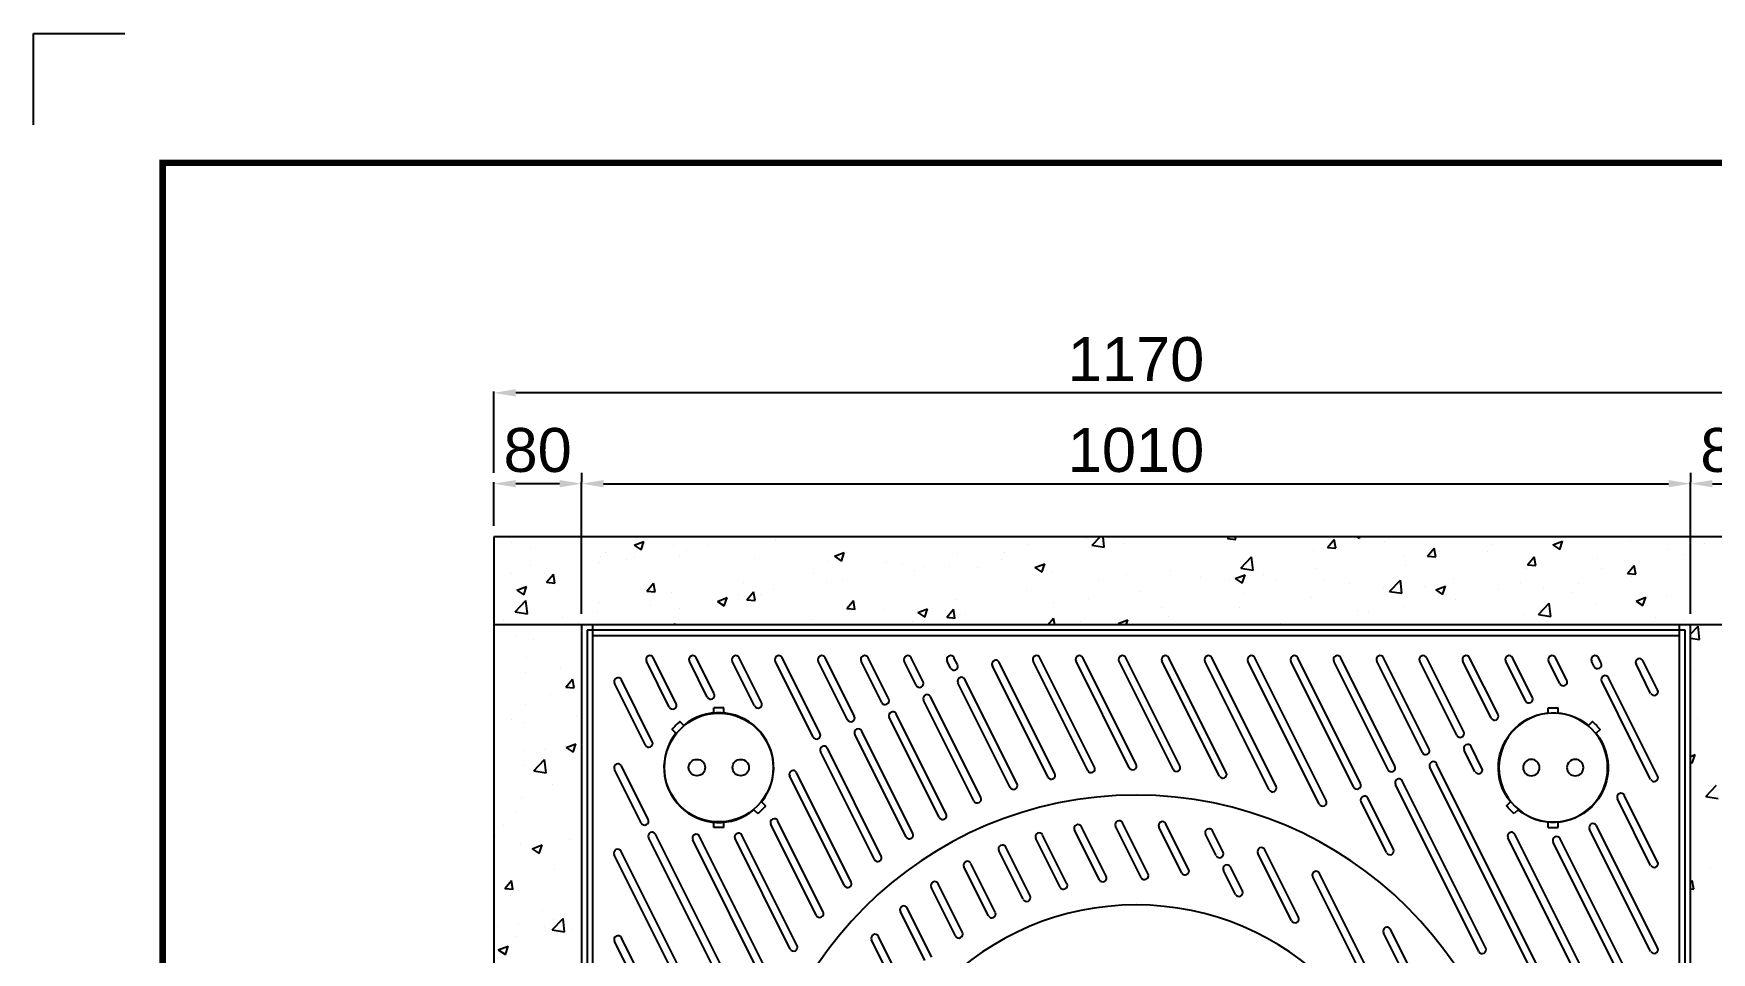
# Model space of a CAD drawing. Header units: millimetres. Extents: x 13624 to 18563, y -11589 to -8096.
# Drawn here: x 13624 to 15152, y -8932 to -8096 of the extents above; entities that cross this region are included whole.
import ezdxf

# ---------------------------------------------------------------- set-up
doc = ezdxf.new("R2010")
doc.units = ezdxf.units.MM
for name, color, linetype in [('LAYOUT', 7, 'Continuous'), ('받침틀', 251, 'Continuous'), ('압연강', 40, 'Continuous')]:
    doc.layers.add(name, color=color, linetype=linetype)
doc.styles.get("Standard").update_dxf_attribs({"font": 'arial.ttf'})
doc.dimstyles.new('ISO-25', dxfattribs={"dimtxt": 40, "dimasz": 20, "dimexe": 1.25, "dimexo": 10, "dimgap": 10, "dimtad": 1, "dimdec": 0, "dimtxsty": 'Standard', "dimcen": 2.5, "dimclrd": 3, "dimclre": 3, "dimclrt": 3, "dimadec": 0, "dimazin": 0, "dimtfac": 1, "dimtdec": 0, "dimtmove": 0, "dimatfit": 3, "dimfxl": 0, "dimarcsym": 0})

# ---------------------------------------------------------------- blocks, each defined once
blk = doc.blocks.new('*D6')
at = {"color": 3, "lineweight": -2, "transparency": 16777216}
for p, q in [((4314.6, -10409.8), (4314.6, -10370.1)), ((4374.6, -10371.4), (4334.6, -10371.4)), ((4394.6, -10489.8), (4394.6, -10370.1))]:
    blk.add_line(p, q, dxfattribs=at)
at = {"color": 3, "transparency": 16777216}
for points in [[(4334.6, -10368.1), (4334.6, -10374.7), (4314.6, -10371.4)], [(4374.6, -10368.1), (4374.6, -10374.7), (4394.6, -10371.4)]]:
    blk.add_solid(points, dxfattribs=at)
at = {"layer": 'Defpoints', "color": 0, "transparency": 16777216}
for p in [(4314.6, -10371.4), (4314.6, -10419.8), (4394.6, -10499.8)]:
    blk.add_point(p, dxfattribs=at)
at = {"color": 3, "transparency": 16777216, "insert": (4354.6, -10341), "char_height": 40, "attachment_point": 5}
blk.add_mtext('80', dxfattribs=at)
blk = doc.blocks.new('*D7')
at = {"color": 3, "lineweight": -2, "transparency": 16777216}
for p, q in [((4394.6, -10361.4), (4394.6, -10370.1)), ((4414.6, -10371.4), (5384.6, -10371.4)), ((5404.6, -10489.8), (5404.6, -10370.1))]:
    blk.add_line(p, q, dxfattribs=at)
at = {"color": 3, "transparency": 16777216}
for points in [[(4414.6, -10368.1), (4414.6, -10374.7), (4394.6, -10371.4)], [(5384.6, -10368.1), (5384.6, -10374.7), (5404.6, -10371.4)]]:
    blk.add_solid(points, dxfattribs=at)
at = {"layer": 'Defpoints', "color": 0, "transparency": 16777216}
for p in [(4394.6, -10371.4), (5404.6, -10371.4), (5404.6, -10499.8)]:
    blk.add_point(p, dxfattribs=at)
at = {"color": 3, "transparency": 16777216, "insert": (4899.6, -10341), "char_height": 40, "attachment_point": 5}
blk.add_mtext('1010', dxfattribs=at)
blk = doc.blocks.new('*D8')
at = {"color": 3, "lineweight": -2, "transparency": 16777216}
for p, q in [((5404.6, -10361.4), (5404.6, -10370.1)), ((5424.6, -10371.4), (5464.6, -10371.4)), ((5484.6, -10409.8), (5484.6, -10370.1))]:
    blk.add_line(p, q, dxfattribs=at)
at = {"color": 3, "transparency": 16777216}
for points in [[(5424.6, -10368.1), (5424.6, -10374.7), (5404.6, -10371.4)], [(5464.6, -10368.1), (5464.6, -10374.7), (5484.6, -10371.4)]]:
    blk.add_solid(points, dxfattribs=at)
at = {"layer": 'Defpoints', "color": 0, "transparency": 16777216}
for p in [(5404.6, -10371.4), (5484.6, -10371.4), (5484.6, -10419.8)]:
    blk.add_point(p, dxfattribs=at)
at = {"color": 3, "transparency": 16777216, "insert": (5444.6, -10341), "char_height": 40, "attachment_point": 5}
blk.add_mtext('80', dxfattribs=at)
blk = doc.blocks.new('*D3')
at = {"color": 3, "lineweight": -2, "transparency": 16777216}
for p, q in [((4314.6, -10361.4), (4314.6, -10287.5)), ((5464.6, -10288.8), (4334.6, -10288.8)), ((5484.6, -10361.4), (5484.6, -10287.5))]:
    blk.add_line(p, q, dxfattribs=at)
at = {"color": 3, "transparency": 16777216}
for points in [[(4334.6, -10285.4), (4334.6, -10292.1), (4314.6, -10288.8)], [(5464.6, -10285.4), (5464.6, -10292.1), (5484.6, -10288.8)]]:
    blk.add_solid(points, dxfattribs=at)
at = {"layer": 'Defpoints', "color": 0, "transparency": 16777216}
for p in [(4314.6, -10288.8), (4314.6, -10371.4), (5484.6, -10371.4)]:
    blk.add_point(p, dxfattribs=at)
at = {"color": 3, "transparency": 16777216, "insert": (4899.6, -10258.3), "char_height": 40, "attachment_point": 5}
blk.add_mtext('1170', dxfattribs=at)
blk = doc.blocks.new('A$C6562381F')
for p, q in [((4.5, 54.5), (-4.5, 54.5)), ((-4.5, 49.3), (-4.5, 54.5)), ((4.5, 49.3), (4.5, 54.5)), ((-4.5, -54.5), (-4.5, -49.3)), ((4.5, -54.5), (-4.5, -54.5)), ((4.5, -54.5), (4.5, -49.3))]:
    blk.add_line(p, q)
for centre, radius in [((0, 0), 49.5), ((-20, 0), 7.5), ((20, 0), 7.5)]:
    blk.add_circle(centre, radius)
blk = doc.blocks.new('AG1010')
for p, q in [((13428.1, -10039.9), (12428.1, -10039.9)), ((12428.1, -10039.9), (12428.1, -10539.9)), ((13428.1, -10539.9), (13428.1, -10039.9))]:
    blk.add_line(p, q)
for points in [[(12583.7, -10206.8, 0.045549), (12590.7, -10199.7), (12587.1, -10196.2, 0.904534), (12516.1, -10126.5), (12512.5, -10123, 0.045549), (12505.5, -10130.2), (12509.1, -10133.7, 0.904534), (12580.1, -10203.3)], [(13272.5, -10206.8, -0.045549), (13265.5, -10199.7), (13269.1, -10196.2, -0.904534), (13340.1, -10126.5), (13343.7, -10123, -0.045549), (13350.7, -10130.2), (13347.1, -10133.7, -0.904534), (13276.1, -10203.3)]]:
    blk.add_lwpolyline(points, format="xyb", close=True)
for radius in [350, 250]:
    blk.add_arc((12928.1, -10539.9), radius, 0, 180)
at = {"layer": '압연강'}
for p, q in [((12503, -10109.8), (12482.2, -10068.1)), ((12509.3, -10106.7), (12488.4, -10064.9)), ((12537.6, -10100.8), (12521.3, -10068.1)), ((12543.9, -10097.6), (12527.5, -10064.9)), ((12580.7, -10108.7), (12560.4, -10068.1)), ((12587, -10105.6), (12566.7, -10064.9)), ((12634, -10137), (12599.5, -10068.1)), ((12640.3, -10133.8), (12605.8, -10064.9)), ((12665.3, -10121.3), (12638.7, -10068.1)), ((12671.6, -10118.2), (12644.9, -10064.9)), ((12696.6, -10105.7), (12677.8, -10068.1)), ((12702.9, -10102.5), (12684.1, -10064.9)), ((12727.9, -10090), (12716.9, -10068.1)), ((12734.2, -10086.9), (12723.2, -10064.9)), ((12759.2, -10074.4), (12756.1, -10068.1)), ((12765.5, -10071.2), (12762.3, -10064.9)), ((12854.2, -10170.5), (12803.5, -10069)), ((12884.1, -10167.5), (12834.3, -10068.1)), ((12890.3, -10164.4), (12840.6, -10064.9)), ((12921.9, -10165), (12873.5, -10068.1)), ((12928.2, -10161.8), (12879.7, -10064.9)), ((12961.8, -10166.4), (12912.6, -10068.1)), ((12968.1, -10163.3), (12918.9, -10064.9)), ((13004, -10172.7), (12951.7, -10068.1)), ((13010.3, -10169.6), (12958, -10064.9)), ((13049.4, -10185.1), (12990.9, -10068.1)), ((13055.6, -10181.9), (12997.1, -10064.9)), ((13095, -10198.1), (13030, -10068.1)), ((13101.3, -10195), (13036.3, -10064.9)), ((13126.3, -10182.4), (13069.1, -10068.1)), ((13132.6, -10179.3), (13075.4, -10064.9)), ((13157.6, -10166.8), (13108.3, -10068.1)), ((13163.9, -10163.6), (13114.5, -10064.9)), ((13188.9, -10151.1), (13147.4, -10068.1)), ((13195.2, -10148), (13153.6, -10064.9)), ((13220.2, -10135.5), (13186.5, -10068.1)), ((13226.5, -10132.3), (13192.8, -10064.9)), ((13251.5, -10119.8), (13225.6, -10068.1)), ((13257.8, -10116.7), (13231.9, -10064.9)), ((13282.8, -10104.2), (13264.8, -10068.1)), ((13289.1, -10101), (13271, -10064.9)), ((13314.1, -10088.5), (13303.9, -10068.1)), ((13320.4, -10085.4), (13310.2, -10064.9)), ((13345.4, -10072.9), (13343, -10068.1)), ((13351.7, -10069.7), (13349.3, -10064.9)), ((13403.1, -10094.2), (13389.7, -10067.5)), ((12487.5, -10141.4), (12459.4, -10085.1)), ((12819.7, -10179.7), (12772.2, -10084.6)), ((12848, -10173.6), (12797.2, -10072.1)), ((13403.1, -10172.5), (13358.4, -10083.1)), ((13396.8, -10097.4), (13383.5, -10070.6)), ((12481.2, -10144.5), (12453.1, -10088.2)), ((12786.8, -10192.1), (12740.9, -10100.3)), ((12813.5, -10182.9), (12765.9, -10087.8)), ((13396.8, -10175.6), (13352.2, -10086.3)), ((12755.2, -10207.2), (12709.6, -10115.9)), ((12780.5, -10195.2), (12734.6, -10103.4)), ((12724.9, -10224.8), (12678.3, -10131.6)), ((12748.9, -10210.3), (12703.3, -10119.1)), ((12718.6, -10227.9), (12672, -10134.7)), ((13243.1, -10165.6), (13233.2, -10145.8)), ((12689.8, -10248.5), (12640.7, -10150.4)), ((12696, -10245.4), (12647, -10147.3)), ((13311.8, -10381.3), (13201.9, -10161.4)), ((13236.8, -10168.7), (13226.9, -10148.9)), ((12477.5, -10215.2), (12453.1, -10166.5)), ((12483.7, -10212.1), (12459.4, -10163.3)), ((12662.5, -10272.2), (12612.6, -10172.5)), ((12668.7, -10269.1), (12618.9, -10169.4)), ((13246.6, -10329.2), (13170.6, -10177.1)), ((13305.6, -10384.4), (13195.6, -10164.5)), ((13162.5, -10239.2), (13139.3, -10192.7)), ((13240.4, -10332.3), (13164.3, -10180.2)), ((13403.1, -10250.8), (13372.8, -10190.2)), ((13156.3, -10242.3), (13133, -10195.8)), ((13396.8, -10253.9), (13366.6, -10193.3)), ((12636.9, -10299.3), (12595.5, -10216.4)), ((12643.2, -10296.1), (12601.7, -10213.3)), ((12894.7, -10267), (12872.1, -10221.9)), ((12900.9, -10263.8), (12878.4, -10218.7)), ((12932.8, -10265), (12909.5, -10218.3)), ((12939, -10261.8), (12915.7, -10215.2)), ((12969.8, -10260.7), (12949, -10219.2)), ((12976, -10257.6), (12955.3, -10216.1)), ((13007.4, -10241.9), (12997.6, -10222.4)), ((13396.8, -10332.2), (13341.2, -10220.9)), ((13403.1, -10329), (13347.4, -10217.7)), ((12572.8, -10405.9), (12484.2, -10228.6)), ((12579.1, -10402.8), (12490.4, -10225.5)), ((12591.6, -10365.3), (12524.3, -10230.6)), ((12597.9, -10362.2), (12530.6, -10227.5)), ((12613.2, -10330.1), (12562.9, -10229.5)), ((12619.4, -10327), (12569.2, -10226.4)), ((12831.6, -10281.7), (12809.4, -10237.4)), ((12858.9, -10273.8), (12836.7, -10229.4)), ((12865.2, -10270.6), (12843, -10226.3)), ((13001.1, -10245), (12991.4, -10225.6)), ((13336.9, -10368.8), (13266.8, -10228.7)), ((13343.1, -10365.6), (13273.1, -10225.5)), ((13368.2, -10353.1), (13308, -10232.8)), ((13374.4, -10350), (13314.3, -10229.6)), ((12557.6, -10453.8), (12452.9, -10244.3)), ((12563.9, -10450.6), (12459.1, -10241.2)), ((12799.9, -10296.6), (12777.6, -10252.1)), ((12825.3, -10284.8), (12803.2, -10240.5)), ((13069.8, -10304.3), (13039.1, -10242.8)), ((13076.1, -10301.1), (13045.4, -10239.7)), ((12793.7, -10299.8), (12771.4, -10255.2)), ((13018.7, -10280.3), (13007.8, -10258.5)), ((13025, -10277.1), (13014.1, -10255.3)), ((13137.9, -10362.1), (13089, -10264.3)), ((13144.2, -10359), (13095.3, -10261.2)), ((12763.7, -10318.1), (12741.5, -10273.8)), ((12769.9, -10314.9), (12747.8, -10270.7)), ((12735.8, -10340.5), (12713.5, -10295.9)), ((12742.1, -10337.4), (12719.7, -10292.7)), ((13217.9, -10428.2), (13159.8, -10312)), ((12531.5, -10479.8), (12453.1, -10323)), ((12537.8, -10476.7), (12459.4, -10319.9)), ((12710.1, -10367.5), (12687.2, -10321.7)), ((12716.4, -10364.4), (12693.5, -10318.6)), ((13211.7, -10431.4), (13153.5, -10315.2))]:
    blk.add_line(p, q, dxfattribs=at)
for centre, start, end in [((12485.3, -10066.5), 26.5651, 206.5651), ((12524.4, -10066.5), 26.5651, 206.5651), ((12563.5, -10066.5), 26.5651, 206.5651), ((12602.7, -10066.5), 26.5651, 206.5651), ((12641.8, -10066.5), 26.5651, 206.5651), ((12680.9, -10066.5), 26.5651, 206.5651), ((12720.1, -10066.5), 26.5651, 206.5651), ((12759.2, -10066.5), 26.5651, 206.5651), ((12800.4, -10070.6), 26.5651, 206.5651), ((12837.5, -10066.5), 26.5651, 206.5651), ((12876.6, -10066.5), 26.5651, 206.5651), ((12915.7, -10066.5), 26.5651, 206.5651), ((12954.9, -10066.5), 26.5651, 206.5651), ((12994, -10066.5), 26.5651, 206.5651), ((13033.1, -10066.5), 26.5651, 206.5651), ((13072.3, -10066.5), 26.5651, 206.5651), ((13111.4, -10066.5), 26.5651, 206.5651), ((13150.5, -10066.5), 26.5651, 206.5651), ((13189.6, -10066.5), 26.5651, 206.5651), ((13228.8, -10066.5), 26.5651, 206.5651), ((13267.9, -10066.5), 26.5651, 206.5651), ((13307, -10066.5), 26.5651, 206.5651), ((13346.2, -10066.5), 26.5651, 206.5651), ((13348.6, -10071.3), 206.5651, 26.5651), ((13386.6, -10069.1), 26.5651, 206.5651), ((12456.2, -10086.6), 26.5651, 206.5651), ((12762.4, -10072.8), 206.5651, 26.5651), ((12769.1, -10086.2), 26.5651, 206.5651), ((13317.3, -10086.9), 206.5651, 26.5651), ((13355.3, -10084.7), 26.5651, 206.5651), ((12540.8, -10099.2), 206.5651, 26.5651), ((12731, -10088.4), 206.5651, 26.5651), ((12737.8, -10101.9), 26.5651, 206.5651), ((13286, -10102.6), 206.5651, 26.5651), ((13400, -10095.8), 206.5651, 26.5651), ((12506.2, -10108.2), 206.5651, 26.5651), ((12583.9, -10107.2), 206.5651, 26.5651), ((12699.7, -10104.1), 206.5651, 26.5651), ((12706.5, -10117.5), 26.5651, 206.5651), ((12668.4, -10119.7), 206.5651, 26.5651), ((12675.1, -10133.2), 26.5651, 206.5651), ((13254.7, -10118.3), 206.5651, 26.5651), ((12484.4, -10142.9), 206.5651, 26.5651), ((12637.1, -10135.4), 206.5651, 26.5651), ((12643.8, -10148.8), 26.5651, 206.5651), ((13223.4, -10133.9), 206.5651, 26.5651), ((13230.1, -10147.3), 26.5651, 206.5651), ((12456.2, -10164.9), 26.5651, 206.5651), ((12925.1, -10163.4), 206.5651, 26.5651), ((13192, -10149.6), 206.5651, 26.5651), ((13198.8, -10163), 26.5651, 206.5651), ((12615.8, -10171), 26.5651, 206.5651), ((12851.1, -10172), 206.5651, 26.5651), ((12887.2, -10166), 206.5651, 26.5651), ((12964.9, -10164.9), 206.5651, 26.5651), ((13007.2, -10171.1), 206.5651, 26.5651), ((13160.7, -10165.2), 206.5651, 26.5651), ((13167.5, -10178.6), 26.5651, 206.5651), ((13240, -10167.1), 206.5651, 26.5651), ((13400, -10174.1), 206.5651, 26.5651), ((12783.6, -10193.6), 206.5651, 26.5651), ((12816.6, -10181.3), 206.5651, 26.5651), ((13052.5, -10183.5), 206.5651, 26.5651), ((13129.4, -10180.9), 206.5651, 26.5651), ((13136.1, -10194.3), 26.5651, 206.5651), ((13369.7, -10191.8), 26.5651, 206.5651), ((12752.1, -10208.7), 206.5651, 26.5651), ((13098.1, -10196.5), 206.5651, 26.5651), ((12480.6, -10213.7), 206.5651, 26.5651), ((12598.6, -10214.9), 26.5651, 206.5651), ((12875.2, -10220.3), 26.5651, 206.5651), ((12912.6, -10216.7), 26.5651, 206.5651), ((12952.2, -10217.6), 26.5651, 206.5651), ((12994.5, -10224), 26.5651, 206.5651), ((13344.3, -10219.3), 26.5651, 206.5651), ((12487.3, -10227.1), 26.5651, 206.5651), ((12527.5, -10229.1), 26.5651, 206.5651), ((12566, -10228), 26.5651, 206.5651), ((12721.7, -10226.3), 206.5651, 26.5651), ((12806.3, -10238.9), 26.5651, 206.5651), ((12839.9, -10227.8), 26.5651, 206.5651), ((13042.2, -10241.2), 26.5651, 206.5651), ((13270, -10227.1), 26.5651, 206.5651), ((13311.1, -10231.2), 26.5651, 206.5651), ((12456, -10242.7), 26.5651, 206.5651), ((12692.9, -10246.9), 206.5651, 26.5651), ((12774.5, -10253.6), 26.5651, 206.5651), ((13004.2, -10243.5), 206.5651, 26.5651), ((13010.9, -10256.9), 26.5651, 206.5651), ((13159.4, -10240.8), 206.5651, 26.5651), ((13400, -10252.3), 206.5651, 26.5651), ((12665.6, -10270.6), 206.5651, 26.5651), ((12744.7, -10272.2), 26.5651, 206.5651), ((12897.8, -10265.4), 206.5651, 26.5651), ((12935.9, -10263.4), 206.5651, 26.5651), ((12972.9, -10259.1), 206.5651, 26.5651), ((13092.1, -10262.8), 26.5651, 206.5651), ((12828.5, -10283.3), 206.5651, 26.5651), ((12862.1, -10272.2), 206.5651, 26.5651), ((13021.8, -10278.7), 206.5651, 26.5651), ((12640, -10297.7), 206.5651, 26.5651), ((12716.6, -10294.3), 26.5651, 206.5651), ((12796.8, -10298.2), 206.5651, 26.5651), ((12766.8, -10316.5), 206.5651, 26.5651), ((13073, -10302.7), 206.5651, 26.5651), ((13156.7, -10313.6), 26.5651, 206.5651), ((12456.2, -10321.4), 26.5651, 206.5651), ((12616.3, -10328.5), 206.5651, 26.5651), ((12690.4, -10320.1), 26.5651, 206.5651), ((13243.5, -10330.7), 206.5651, 26.5651), ((13400, -10330.6), 206.5651, 26.5651)]:
    blk.add_arc(centre, 3.5, start, end, dxfattribs=at)
blk = doc.blocks.new('A$C4E9B7398')
at = {"linetype": 'Continuous'}
for p, q in [((-639.5, 580.7), (-639.5, 580.7)), ((-527.9, 578.4), (-519.1, 581.8)), ((-521.6, 574.1), (-519.1, 581.8)), ((-399.6, 583.9), (-399.6, 583.9)), ((-116.2, 584.7), (-116.2, 584.7)), ((-110.9, 578.3), (-103.6, 585.9)), ((-99.7, 576.5), (-100.7, 585.9)), ((12.4, 584.3), (13.8, 585.9)), ((12.4, 584.3), (20, 583.6)), ((20, 583.6), (19.6, 585.9)), ((103.5, 576.3), (109.6, 583.6)), ((111.1, 575.7), (109.6, 583.6)), ((130.6, 585.9), (132.6, 584.6)), ((132.6, 584.6), (133.1, 585.9)), ((155.8, 582.1), (155.8, 582.1)), ((308.8, 578.7), (317.7, 582.1)), ((311.3, 585.1), (311.3, 585.1)), ((315.1, 574.4), (317.7, 582.1)), ((322.9, 585.2), (322.9, 585.2)), ((379.1, 582.3), (379.1, 582.3)), ((-622.1, 574.9), (-622.1, 574.9)), ((-558.2, 568.4), (-558.2, 568.4)), ((-554.3, 572), (-554.3, 572)), ((-535.1, 565.5), (-535.1, 565.5)), ((-528, 578.4), (-521.6, 574.1)), ((-527.9, 567), (-527.9, 567)), ((-492.3, 577.9), (-492.3, 577.9)), ((-486.5, 569.2), (-486.5, 569.2)), ((-479.8, 573.4), (-479.8, 573.4)), ((-461, 578.3), (-461, 578.3)), ((-418.7, 566.3), (-418.7, 566.3)), ((-345.4, 568.2), (-336.5, 571.6)), ((-345.4, 568.2), (-339.1, 563.9)), ((-339.1, 563.9), (-336.5, 571.6)), ((-233.3, 571.1), (-233.3, 571.1)), ((-193, 565.4), (-193, 565.4)), ((-190.3, 572), (-190.3, 572)), ((-169.1, 579.3), (-169.1, 579.3)), ((-112.8, 576), (-112.8, 576)), ((-111, 578.3), (-99.7, 576.5)), ((-81, 580.2), (-81, 580.2)), ((24.6, 557.3), (34.5, 567.6)), ((35.9, 555.5), (34.5, 567.6)), ((90.6, 573.1), (90.6, 573.1)), ((103.5, 576.3), (111.1, 575.7)), ((174, 568.1), (174, 568.1)), ((194.6, 568.4), (200.7, 575.7)), ((194.6, 568.4), (202.2, 567.7)), ((202.2, 567.7), (200.7, 575.7)), ((205.8, 572.2), (205.8, 572.2)), ((248.9, 572.5), (248.9, 572.5)), ((253.9, 578.6), (253.9, 578.6)), ((285.7, 560.4), (291.8, 567.7)), ((293.3, 559.7), (291.8, 567.7)), ((308.8, 578.6), (315.1, 574.4)), ((349.6, 566.4), (349.6, 566.4)), ((413.7, 574.5), (413.7, 574.5)), ((427.4, 570), (427.4, 570)), ((446.9, 579.4), (446.9, 579.4)), ((-639.9, 552.3), (-639.9, 552.3)), ((-622.4, 560.2), (-622.4, 560.2)), ((-609.1, 552.8), (-609.1, 552.8)), ((-607.6, 544.6), (-601.5, 551.9)), ((-600, 543.9), (-601.5, 551.9)), ((-559.7, 562.9), (-559.7, 562.9)), ((-364.4, 552.7), (-364.4, 552.7)), ((-350.9, 563.4), (-350.9, 563.4)), ((-298.5, 562.2), (-298.5, 562.2)), ((-283.1, 560.6), (-283.1, 560.6)), ((-272.9, 554.9), (-272.9, 554.9)), ((-264.4, 559.2), (-264.4, 559.2)), ((-241.1, 559.1), (-241.1, 559.1)), ((-215.3, 557.7), (-215.3, 557.7)), ((-162.9, 558), (-154, 561.4)), ((-162.9, 558), (-156.6, 553.8)), ((-156.6, 553.8), (-154, 561.4)), ((-147.5, 554.8), (-147.5, 554.8)), ((-79.7, 552), (-79.7, 552)), ((-39.5, 555.5), (-39.5, 555.5)), ((19.6, 547.9), (28.5, 551.3)), ((24.6, 563.6), (24.6, 563.6)), ((24.6, 557.3), (35.9, 555.5)), ((25.9, 543.6), (28.5, 551.3)), ((45.7, 551.2), (45.7, 551.2)), ((93.8, 557.5), (93.8, 557.5)), ((174.8, 559.7), (174.8, 559.7)), ((284.4, 557.4), (284.4, 557.4)), ((285.7, 560.4), (293.3, 559.7)), ((353.3, 557.3), (353.3, 557.3)), ((376.8, 552.4), (382.9, 559.7)), ((376.8, 552.4), (384.4, 551.8)), ((384.4, 551.8), (382.9, 559.7)), ((-634.7, 537.4), (-625.8, 540.8)), ((-634.7, 537.4), (-628.3, 533.1)), ((-628.3, 533.1), (-625.8, 540.8)), ((-607.6, 544.6), (-600, 543.9)), ((-516.5, 536.6), (-510.4, 543.9)), ((-516.5, 536.6), (-508.9, 535.9)), ((-508.9, 535.9), (-510.4, 543.9)), ((-493.8, 535.6), (-493.8, 535.6)), ((-428.6, 544.5), (-428.6, 544.5)), ((-425.4, 528.6), (-419.3, 535.9)), ((-417.8, 528), (-419.3, 535.9)), ((-401.2, 538), (-401.2, 538)), ((-353.1, 544.4), (-353.1, 544.4)), ((-338.4, 546.5), (-338.4, 546.5)), ((-170.7, 537), (-170.7, 537)), ((-104.7, 546.5), (-104.7, 546.5)), ((-66.3, 536.4), (-66.3, 536.4)), ((-11.9, 549.1), (-11.9, 549.1)), ((13.9, 547), (13.9, 547)), ((19.6, 547.9), (25.9, 543.6)), ((55.9, 546.2), (55.9, 546.2)), ((100.7, 547), (100.7, 547)), ((123.7, 543.4), (123.7, 543.4)), ((154.3, 539.8), (154.3, 539.8)), ((160.1, 536.2), (170, 546.6)), ((160.1, 536.3), (171.4, 534.5)), ((171.4, 534.5), (170, 546.6)), ((191.5, 540.5), (191.5, 540.5)), ((202.1, 537.7), (211, 541.1)), ((202.1, 537.7), (208.4, 533.4)), ((208.4, 533.4), (211, 541.1)), ((218.4, 547.9), (218.4, 547.9)), ((259.3, 537.6), (259.3, 537.6)), ((279.3, 544.6), (279.3, 544.6)), ((300.7, 539), (300.7, 539)), ((332.5, 543.2), (332.5, 543.2)), ((380.6, 549.6), (380.6, 549.6)), ((-636.3, 517.6), (-626.4, 528)), ((-625, 515.9), (-626.4, 528)), ((-559.8, 526.1), (-559.8, 526.1)), ((-513.2, 523.3), (-513.2, 523.3)), ((-486.5, 521.1), (-486.5, 521.1)), ((-452.1, 527.2), (-443.2, 530.7)), ((-452.1, 527.2), (-445.8, 523)), ((-445.8, 523), (-443.3, 530.7)), ((-433, 533.8), (-433, 533.8)), ((-425.4, 528.6), (-417.8, 528)), ((-412.5, 533.8), (-412.5, 533.8)), ((-334.3, 520.7), (-328.2, 528)), ((-334.3, 520.7), (-326.7, 520)), ((-326.8, 520), (-328.2, 528)), ((-300, 519.9), (-300, 519.9)), ((-269.6, 517.1), (-260.7, 520.5)), ((-263.3, 512.8), (-260.7, 520.5)), ((-243.2, 512.7), (-237.1, 520)), ((-235.7, 512), (-237.1, 520)), ((-234.8, 528.9), (-234.8, 528.9)), ((-146.2, 525.9), (-146.2, 525.9)), ((-114.4, 530.1), (-114.4, 530.1)), ((-47.4, 521.6), (-47.4, 521.6)), ((23.1, 521.3), (23.1, 521.3)), ((26.7, 534.3), (26.7, 534.3)), ((89.1, 530.8), (89.1, 530.8)), ((172.4, 522.2), (172.4, 522.2)), ((205.2, 531.9), (205.2, 531.9)), ((220.5, 528.5), (220.5, 528.5)), ((295.7, 515.2), (305.6, 525.5)), ((307, 513.5), (305.6, 525.5)), ((327.1, 534.8), (327.1, 534.8)), ((348, 524.1), (348, 524.1)), ((384.6, 527.5), (393.5, 530.9)), ((384.6, 527.5), (390.9, 523.3)), ((390.9, 523.3), (393.5, 530.9)), ((394.9, 531.9), (394.9, 531.9)), ((412.2, 532.2), (412.2, 532.2)), ((-646.8, 510), (-646.8, 510)), ((-636.3, 517.7), (-625, 515.9)), ((-623.9, 518), (-623.9, 518)), ((-593.1, 512.8), (-593.1, 512.8)), ((-579, 507.1), (-579, 507.1)), ((-561.3, 517), (-561.3, 517)), ((-560.6, 508.4), (-560.6, 508.4)), ((-491.8, 505.9), (-490.8, 506.9)), ((-490.7, 505.9), (-490.8, 506.9)), ((-366, 510.4), (-366, 510.4)), ((-274.5, 509), (-274.5, 509)), ((-269.6, 517.1), (-263.3, 512.8)), ((-243.2, 512.7), (-235.6, 512)), ((-226.4, 515.3), (-226.4, 515.3)), ((-151.1, 505.9), (-146, 512)), ((-144.9, 505.9), (-146, 512)), ((-121.5, 508.9), (-121.5, 508.9)), ((-87.1, 506.9), (-78.2, 510.3)), ((-87.1, 506.9), (-85.6, 505.9)), ((-79.7, 505.9), (-78.2, 510.3)), ((-41, 513.2), (-41, 513.2)), ((57.1, 506.4), (57.1, 506.4)), ((60.4, 507.4), (60.4, 507.4)), ((131.2, 519.1), (131.2, 519.1)), ((140.6, 518), (140.6, 518)), ((282.8, 515.2), (282.8, 515.2)), ((295.7, 515.2), (307, 513.5)), ((401.9, 512.8), (401.9, 512.8)), ((427.4, 510), (427.4, 510)), ((434.2, 497.3), (441.1, 504.5)), ((442.5, 492.5), (441.1, 504.5)), ((-634.7, 495.7), (-634.7, 495.7)), ((-620, 492.9), (-620, 492.9)), ((434.2, 493.8), (442.5, 492.5)), ((-625.5, 475.7), (-625.5, 475.7)), ((-626.5, 462.7), (-626.5, 462.7)), ((-594.7, 466.9), (-594.7, 466.9)), ((437.9, 464.2), (437.9, 464.2)), ((-590, 449), (-583.9, 456.3)), ((-590, 449), (-582.4, 448.4)), ((-582.4, 448.4), (-583.9, 456.3)), ((-627, 433.4), (-627, 433.4)), ((-604.3, 442.6), (-604.3, 442.6)), ((-639.9, 419.9), (-639.9, 419.9)), ((-628.1, 416.8), (-628.1, 416.8)), ((-580, 423.1), (-580, 423.1)), ((440.5, 420.4), (440.5, 420.4)), ((-589.8, 394.2), (-580.9, 397.6)), ((-583.4, 389.9), (-580.9, 397.6)), ((-628.5, 391.1), (-628.5, 391.1)), ((-619.4, 372.9), (-609.5, 383.2)), ((-609.5, 392), (-609.5, 392)), ((-608.1, 371.2), (-609.5, 383.2)), ((-589.8, 394.2), (-583.4, 389.9)), ((434.2, 386.1), (438.4, 387.7)), ((435.8, 380), (438.4, 387.7)), ((-629, 377.7), (-629, 377.7)), ((-619.4, 372.9), (-608.1, 371.2)), ((-613.4, 373), (-613.4, 373)), ((434.2, 381.1), (435.8, 380)), ((-602.2, 360.6), (-602.2, 360.6)), ((448, 349.5), (457.9, 359.8)), ((-630.1, 348.8), (-630.1, 348.8)), ((448, 349.5), (459.3, 347.7)), ((-646.8, 322.9), (-646.8, 322.9)), ((-635.1, 334.9), (-635.1, 334.9)), ((-654.3, 313.1), (-654.3, 313.1)), ((-631.6, 306.6), (-631.6, 306.6)), ((-586.5, 310.2), (-586.5, 310.2)), ((-620.7, 302.1), (-611.8, 305.5)), ((-620.7, 302.1), (-614.3, 297.8)), ((-614.3, 297.8), (-611.8, 305.5)), ((-600, 283.4), (-600, 283.4)), ((452.2, 284.8), (452.2, 284.8)), ((-645.8, 266), (-639.7, 273.2)), ((-645.8, 266), (-638.2, 265.3)), ((-638.3, 265.3), (-639.7, 273.2)), ((-633.2, 264.3), (-633.2, 264.3)), ((434.2, 271.2), (435.8, 273.1)), ((434.2, 265.5), (437.3, 265.2)), ((437.2, 265.2), (435.8, 273.1)), ((-640.3, 259.1), (-640.3, 259.1)), ((-611.2, 245.4), (-611.2, 245.4)), ((-652.2, 231.2), (-652.2, 231.2)), ((-633.4, 233.3), (-633.4, 233.3)), ((-609.9, 231.2), (-609.9, 231.2)), ((-602.6, 228.2), (-592.7, 238.5)), ((-601.6, 237.5), (-601.6, 237.5)), ((-591.3, 226.4), (-592.7, 238.5)), ((-634.7, 222), (-634.7, 222)), ((-602.6, 228.2), (-591.3, 226.4)), ((-584.4, 228.3), (-584.4, 228.3)), ((-651.6, 210), (-642.7, 213.4)), ((-651.6, 210), (-645.2, 205.7)), ((-645.2, 205.7), (-642.7, 213.4))]:
    blk.add_line(p, q, dxfattribs=at)
at = {"layer": '받침틀'}
for p, q in [((-655.8, 585.9), (-655.8, -584.1)), ((514.2, 585.9), (-655.8, 585.9)), ((514.2, 505.9), (-655.8, 505.9)), ((-575.8, 505.9), (-575.8, -504.1)), ((-565.8, 505.9), (-565.8, -504.1)), ((424.2, -504.1), (424.2, 505.9)), ((434.2, -504.1), (434.2, 505.9)), ((424.2, 495.9), (-565.8, 495.9))]:
    blk.add_line(p, q, dxfattribs=at)
for base, p1, p2, picture, middle in [((-655.8, 716.9), (514.2, 634.3), (-655.8, 634.3), '*D3', (-70.8, 747.3)), ((-655.8, 634.3), (-575.8, 505.9), (-655.8, 585.9), '*D6', (-615.8, 664.7)), ((434.2, 634.3), (-575.8, 634.3), (434.2, 505.9), '*D7', (-70.8, 664.7)), ((514.2, 634.3), (434.2, 634.3), (514.2, 585.9), '*D8', (474.2, 664.7))]:
    dim = blk.add_linear_dim(base=base, p1=p1, p2=p2, dimstyle='ISO-25')
    dim.commit()
    dim.dimension.update_dxf_attribs({"geometry": picture, "text_midpoint": middle, "insert": (-4970.4, 11005.7)})

msp = doc.modelspace()

# ---------------------------------------------------------------- linework, layer by layer
for p, q in [((13623.9, -8096.2), (13707.1, -8096.2)), ((13623.9, -8179.3), (13623.9, -8096.2))]:
    msp.add_line(p, q)
at = {"layer": 'LAYOUT', "const_width": 5.88}
msp.add_lwpolyline([(13741.5, -11471.3), (18445.5, -11471.3), (18445.5, -8213.8), (13741.5, -8213.8)], close=True, dxfattribs=at)

# ---------------------------------------------------------------- block references
for name, p in [('A$C4E9B7398', (14698.8, -9140.1)), ('AG1010', (1699.9, 1400.7)), ('A$C6562381F', (14248, -8764.2))]:
    msp.add_blockref(name, p)
at = {"xscale": -1}
msp.add_blockref('A$C6562381F', (15008, -8764.2), dxfattribs=at)

doc.saveas('drawing.dxf')
